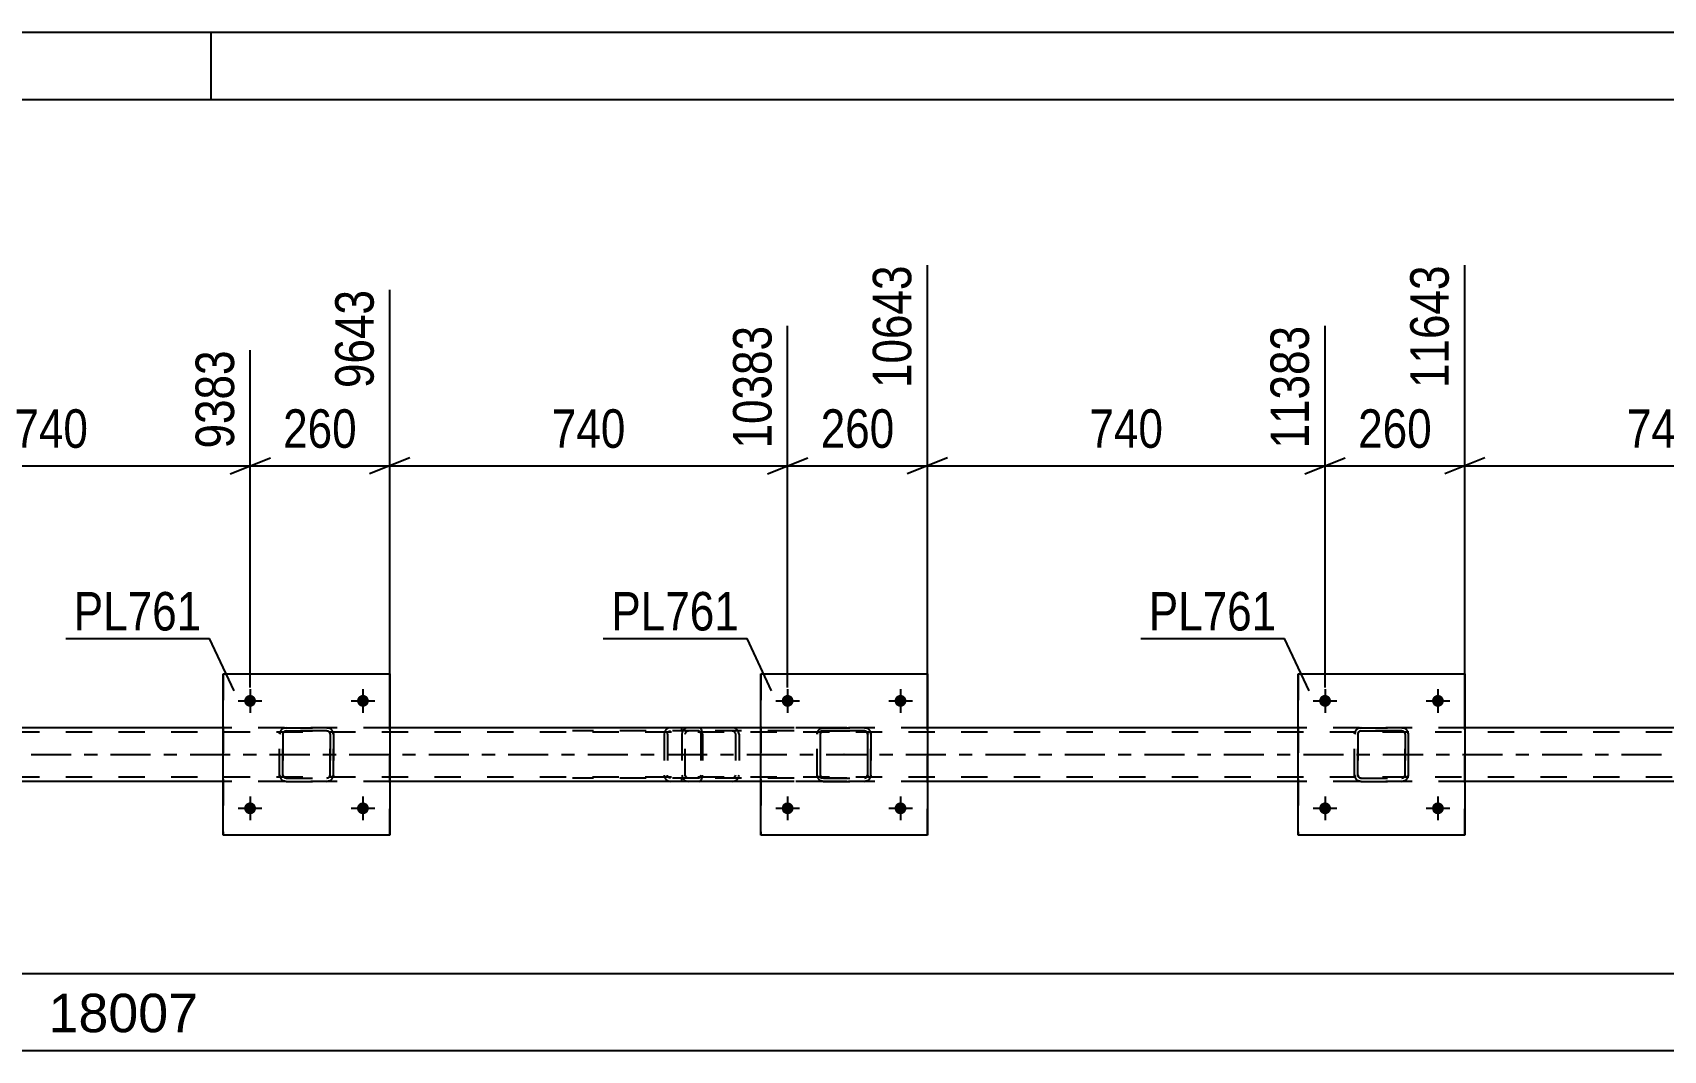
# Model space of a CAD drawing. Header units: millimetres. Extents: x 0 to 841, y 0 to 594.
# Drawn here: x 407.7 to 529.1, y 518.2 to 594 of the extents above; entities that cross this region are included whole.
import ezdxf

# ---------------------------------------------------------------- set-up
doc = ezdxf.new("R2010")
doc.units = ezdxf.units.MM
doc.linetypes.add('DXK_LINE_DOT2', pattern=[3.9198, 1.9599, -1.9599])
doc.linetypes.add('DXK_LINE_DOT3', pattern=[5.9187, 2.979, -0.9799, 0.9799, -0.9799])
doc.styles.add('Arial', font='ARIAL.TTF', dxfattribs={"height": 0.2})
doc.styles.add('Arial Narrow', font='ARIALN.TTF', dxfattribs={"height": 0.2})

# ---------------------------------------------------------------- blocks, each defined once
blk = doc.blocks.new('Unknown-318892622-1113')
at = {"color": 5, "linetype": 'Continuous'}
for p, q in [((841, 594), (0, 594)), ((421, 589), (421, 594)), ((836, 589), (5, 589))]:
    blk.add_line(p, q, dxfattribs=at)
blk = doc.blocks.new('Part-318892622-6574 - 6435')
at = {"color": 7, "linetype": 'DXK_LINE_DOT2'}
for p, q in [((457.31, 542.25), (447.9, 542.25)), ((457.31, 542.01), (447.9, 542.01)), ((454.74, 541.91), (454.71, 541.77)), ((454.71, 541.77), (454.71, 538.73)), ((454.75, 541.95), (454.74, 541.91)), ((454.96, 541.77), (454.98, 541.86)), ((454.96, 541.77), (454.96, 538.73)), ((454.98, 541.86), (455.04, 541.94)), ((455.22, 542.25), (455.02, 542.21)), ((455.04, 541.94), (455.12, 541.99)), ((455.12, 541.99), (455.22, 542.01)), ((456.03, 542.01), (456.03, 542.25)), ((457.41, 542.21), (457.31, 542.25)), ((457.31, 542.01), (457.36, 541.99)), ((457.36, 541.99), (457.4, 541.94)), ((457.4, 541.94), (457.43, 541.86)), ((457.5, 542.11), (457.41, 542.21)), ((457.43, 541.86), (457.44, 541.77)), ((457.44, 541.77), (457.44, 538.73)), ((457.56, 541.95), (457.5, 542.11)), ((457.58, 541.77), (457.56, 541.95)), ((457.58, 541.77), (457.58, 538.73)), ((457.31, 538.49), (447.9, 538.49)), ((457.31, 538.25), (447.9, 538.25)), ((454.71, 538.73), (454.73, 538.64)), ((454.73, 538.64), (454.75, 538.55)), ((454.98, 538.64), (454.96, 538.73)), ((455.04, 538.56), (454.98, 538.64)), ((455.02, 538.29), (455.22, 538.25)), ((455.12, 538.51), (455.04, 538.56)), ((455.22, 538.49), (455.12, 538.51)), ((456.03, 538.25), (456.03, 538.49)), ((457.36, 538.51), (457.31, 538.49)), ((457.31, 538.25), (457.41, 538.29)), ((457.4, 538.56), (457.36, 538.51)), ((457.43, 538.64), (457.4, 538.56)), ((457.41, 538.29), (457.5, 538.39)), ((457.44, 538.73), (457.43, 538.64)), ((457.5, 538.39), (457.56, 538.55)), ((457.56, 538.55), (457.58, 538.73))]:
    blk.add_line(p, q, dxfattribs=at)
for centre, start, end in [((455.2, 541.75), 111.1941, 156.1506), ((455.2, 538.75), 203.8494, 248.8059)]:
    blk.add_arc(centre, 0.492, start, end, dxfattribs=at)
blk = doc.blocks.new('Bolt-318892622-6579 - 6435')
at = {"linetype": 'Continuous'}
for points in [[(503.47, 544.25), (503.48, 544.34), (503.51, 544.43), (503.55, 544.51), (503.61, 544.58), (503.69, 544.63), (503.77, 544.67), (503.86, 544.69), (503.95, 544.69), (504.04, 544.67), (504.13, 544.63), (504.2, 544.58), (504.26, 544.51), (504.31, 544.43), (504.34, 544.34), (504.35, 544.25), (504.34, 544.16), (504.31, 544.07), (504.26, 543.99), (504.2, 543.92), (504.13, 543.87), (504.04, 543.83), (503.95, 543.81), (503.86, 543.81), (503.77, 543.83), (503.69, 543.87), (503.61, 543.92), (503.55, 543.99), (503.51, 544.07), (503.48, 544.16)], [(511.87, 544.25), (511.88, 544.34), (511.91, 544.43), (511.95, 544.51), (512.01, 544.58), (512.09, 544.63), (512.17, 544.67), (512.26, 544.69), (512.35, 544.69), (512.44, 544.67), (512.53, 544.63), (512.6, 544.58), (512.66, 544.51), (512.71, 544.43), (512.74, 544.34), (512.75, 544.25), (512.74, 544.16), (512.71, 544.07), (512.66, 543.99), (512.6, 543.92), (512.53, 543.87), (512.44, 543.83), (512.35, 543.81), (512.26, 543.81), (512.17, 543.83), (512.09, 543.87), (512.01, 543.92), (511.95, 543.99), (511.91, 544.07), (511.88, 544.16)]]:
    blk.add_hatch(color=1, dxfattribs=at).paths.add_polyline_path(points)
at = {"color": 1, "linetype": 'Continuous'}
for p, q in [((503.91, 545.13), (503.91, 543.37)), ((512.31, 545.13), (512.31, 543.37)), ((503.03, 544.25), (504.79, 544.25)), ((511.43, 544.25), (513.19, 544.25))]:
    blk.add_line(p, q, dxfattribs=at)
blk = doc.blocks.new('Bolt-318892622-6580 - 6435')
at = {"linetype": 'Continuous'}
for points in [[(503.47, 536.25), (503.48, 536.34), (503.51, 536.43), (503.55, 536.51), (503.61, 536.58), (503.69, 536.63), (503.77, 536.67), (503.86, 536.69), (503.95, 536.69), (504.04, 536.67), (504.13, 536.63), (504.2, 536.58), (504.26, 536.51), (504.31, 536.43), (504.34, 536.34), (504.35, 536.25), (504.34, 536.16), (504.31, 536.07), (504.26, 535.99), (504.2, 535.92), (504.13, 535.87), (504.04, 535.83), (503.95, 535.81), (503.86, 535.81), (503.77, 535.83), (503.69, 535.87), (503.61, 535.92), (503.55, 535.99), (503.51, 536.07), (503.48, 536.16)], [(511.87, 536.25), (511.88, 536.34), (511.91, 536.43), (511.95, 536.51), (512.01, 536.58), (512.09, 536.63), (512.17, 536.67), (512.26, 536.69), (512.35, 536.69), (512.44, 536.67), (512.53, 536.63), (512.6, 536.58), (512.66, 536.51), (512.71, 536.43), (512.74, 536.34), (512.75, 536.25), (512.74, 536.16), (512.71, 536.07), (512.66, 535.99), (512.6, 535.92), (512.53, 535.87), (512.44, 535.83), (512.35, 535.81), (512.26, 535.81), (512.17, 535.83), (512.09, 535.87), (512.01, 535.92), (511.95, 535.99), (511.91, 536.07), (511.88, 536.16)]]:
    blk.add_hatch(color=1, dxfattribs=at).paths.add_polyline_path(points)
at = {"color": 1, "linetype": 'Continuous'}
for p, q in [((503.91, 537.13), (503.91, 535.37)), ((512.31, 537.13), (512.31, 535.37)), ((503.03, 536.25), (504.79, 536.25)), ((511.43, 536.25), (513.19, 536.25))]:
    blk.add_line(p, q, dxfattribs=at)
blk = doc.blocks.new('Bolt-318892622-6581 - 6435')
at = {"linetype": 'Continuous'}
for points in [[(463.47, 544.25), (463.48, 544.34), (463.51, 544.43), (463.55, 544.51), (463.61, 544.58), (463.69, 544.63), (463.77, 544.67), (463.86, 544.69), (463.95, 544.69), (464.04, 544.67), (464.13, 544.63), (464.2, 544.58), (464.26, 544.51), (464.31, 544.43), (464.34, 544.34), (464.35, 544.25), (464.34, 544.16), (464.31, 544.07), (464.26, 543.99), (464.2, 543.92), (464.13, 543.87), (464.04, 543.83), (463.95, 543.81), (463.86, 543.81), (463.77, 543.83), (463.69, 543.87), (463.61, 543.92), (463.55, 543.99), (463.51, 544.07), (463.48, 544.16)], [(471.87, 544.25), (471.88, 544.34), (471.91, 544.43), (471.95, 544.51), (472.01, 544.58), (472.09, 544.63), (472.17, 544.67), (472.26, 544.69), (472.35, 544.69), (472.44, 544.67), (472.53, 544.63), (472.6, 544.58), (472.66, 544.51), (472.71, 544.43), (472.74, 544.34), (472.75, 544.25), (472.74, 544.16), (472.71, 544.07), (472.66, 543.99), (472.6, 543.92), (472.53, 543.87), (472.44, 543.83), (472.35, 543.81), (472.26, 543.81), (472.17, 543.83), (472.09, 543.87), (472.01, 543.92), (471.95, 543.99), (471.91, 544.07), (471.88, 544.16)]]:
    blk.add_hatch(color=1, dxfattribs=at).paths.add_polyline_path(points)
at = {"color": 1, "linetype": 'Continuous'}
for p, q in [((463.91, 545.13), (463.91, 543.37)), ((472.31, 545.13), (472.31, 543.37)), ((463.03, 544.25), (464.79, 544.25)), ((471.43, 544.25), (473.19, 544.25))]:
    blk.add_line(p, q, dxfattribs=at)
blk = doc.blocks.new('Bolt-318892622-6582 - 6435')
at = {"linetype": 'Continuous'}
for points in [[(463.47, 536.25), (463.48, 536.34), (463.51, 536.43), (463.55, 536.51), (463.61, 536.58), (463.69, 536.63), (463.77, 536.67), (463.86, 536.69), (463.95, 536.69), (464.04, 536.67), (464.13, 536.63), (464.2, 536.58), (464.26, 536.51), (464.31, 536.43), (464.34, 536.34), (464.35, 536.25), (464.34, 536.16), (464.31, 536.07), (464.26, 535.99), (464.2, 535.92), (464.13, 535.87), (464.04, 535.83), (463.95, 535.81), (463.86, 535.81), (463.77, 535.83), (463.69, 535.87), (463.61, 535.92), (463.55, 535.99), (463.51, 536.07), (463.48, 536.16)], [(471.87, 536.25), (471.88, 536.34), (471.91, 536.43), (471.95, 536.51), (472.01, 536.58), (472.09, 536.63), (472.17, 536.67), (472.26, 536.69), (472.35, 536.69), (472.44, 536.67), (472.53, 536.63), (472.6, 536.58), (472.66, 536.51), (472.71, 536.43), (472.74, 536.34), (472.75, 536.25), (472.74, 536.16), (472.71, 536.07), (472.66, 535.99), (472.6, 535.92), (472.53, 535.87), (472.44, 535.83), (472.35, 535.81), (472.26, 535.81), (472.17, 535.83), (472.09, 535.87), (472.01, 535.92), (471.95, 535.99), (471.91, 536.07), (471.88, 536.16)]]:
    blk.add_hatch(color=1, dxfattribs=at).paths.add_polyline_path(points)
at = {"color": 1, "linetype": 'Continuous'}
for p, q in [((463.91, 537.13), (463.91, 535.37)), ((472.31, 537.13), (472.31, 535.37)), ((463.03, 536.25), (464.79, 536.25)), ((471.43, 536.25), (473.19, 536.25))]:
    blk.add_line(p, q, dxfattribs=at)
blk = doc.blocks.new('Bolt-318892622-6583 - 6435')
at = {"linetype": 'Continuous'}
for points in [[(423.46, 544.25), (423.47, 544.34), (423.5, 544.43), (423.55, 544.51), (423.61, 544.58), (423.68, 544.63), (423.77, 544.67), (423.86, 544.69), (423.95, 544.69), (424.04, 544.67), (424.12, 544.63), (424.2, 544.58), (424.26, 544.51), (424.3, 544.43), (424.33, 544.34), (424.34, 544.25), (424.33, 544.16), (424.3, 544.07), (424.26, 543.99), (424.2, 543.92), (424.12, 543.87), (424.04, 543.83), (423.95, 543.81), (423.86, 543.81), (423.77, 543.83), (423.68, 543.87), (423.61, 543.92), (423.55, 543.99), (423.5, 544.07), (423.47, 544.16)], [(431.86, 544.25), (431.87, 544.34), (431.9, 544.43), (431.95, 544.51), (432.01, 544.58), (432.08, 544.63), (432.17, 544.67), (432.26, 544.69), (432.35, 544.69), (432.44, 544.67), (432.52, 544.63), (432.6, 544.58), (432.66, 544.51), (432.7, 544.43), (432.73, 544.34), (432.74, 544.25), (432.73, 544.16), (432.7, 544.07), (432.66, 543.99), (432.6, 543.92), (432.52, 543.87), (432.44, 543.83), (432.35, 543.81), (432.26, 543.81), (432.17, 543.83), (432.08, 543.87), (432.01, 543.92), (431.95, 543.99), (431.9, 544.07), (431.87, 544.16)]]:
    blk.add_hatch(color=1, dxfattribs=at).paths.add_polyline_path(points)
at = {"color": 1, "linetype": 'Continuous'}
for p, q in [((423.9, 545.13), (423.9, 543.37)), ((432.3, 545.13), (432.3, 543.37)), ((423.02, 544.25), (424.78, 544.25)), ((431.42, 544.25), (433.18, 544.25))]:
    blk.add_line(p, q, dxfattribs=at)
blk = doc.blocks.new('Part-318892622-6492 - 6435')
at = {"color": 7, "linetype": 'DXK_LINE_DOT2'}
for p, q in [((768.84, 541.93), (93.91, 541.93)), ((434.3, 542.25), (421.9, 542.25)), ((474.31, 542.25), (461.91, 542.25)), ((514.31, 542.25), (501.91, 542.25)), ((768.84, 538.57), (93.91, 538.57)), ((434.3, 538.25), (421.9, 538.25)), ((474.31, 538.25), (461.91, 538.25)), ((514.31, 538.25), (501.91, 538.25))]:
    blk.add_line(p, q, dxfattribs=at)
at = {"color": 2, "linetype": 'Continuous'}
for p, q in [((421.9, 542.25), (394.31, 542.25)), ((461.91, 542.25), (434.3, 542.25)), ((501.91, 542.25), (474.31, 542.25)), ((541.9, 542.25), (514.31, 542.25)), ((421.9, 538.25), (394.31, 538.25)), ((461.91, 538.25), (434.3, 538.25)), ((501.91, 538.25), (474.31, 538.25)), ((541.9, 538.25), (514.31, 538.25))]:
    blk.add_line(p, q, dxfattribs=at)
at = {"color": 7, "linetype": 'DXK_LINE_DOT3'}
blk.add_line((93.91, 540.25), (768.84, 540.25), dxfattribs=at)
blk = doc.blocks.new('Bolt-318892622-6558 - 6435')
at = {"linetype": 'Continuous'}
for points in [[(423.46, 536.25), (423.47, 536.34), (423.5, 536.43), (423.55, 536.51), (423.61, 536.58), (423.68, 536.63), (423.77, 536.67), (423.86, 536.69), (423.95, 536.69), (424.04, 536.67), (424.12, 536.63), (424.2, 536.58), (424.26, 536.51), (424.3, 536.43), (424.33, 536.34), (424.34, 536.25), (424.33, 536.16), (424.3, 536.07), (424.26, 535.99), (424.2, 535.92), (424.12, 535.87), (424.04, 535.83), (423.95, 535.81), (423.86, 535.81), (423.77, 535.83), (423.68, 535.87), (423.61, 535.92), (423.55, 535.99), (423.5, 536.07), (423.47, 536.16)], [(431.86, 536.25), (431.87, 536.34), (431.9, 536.43), (431.95, 536.51), (432.01, 536.58), (432.08, 536.63), (432.17, 536.67), (432.26, 536.69), (432.35, 536.69), (432.44, 536.67), (432.52, 536.63), (432.6, 536.58), (432.66, 536.51), (432.7, 536.43), (432.73, 536.34), (432.74, 536.25), (432.73, 536.16), (432.7, 536.07), (432.66, 535.99), (432.6, 535.92), (432.52, 535.87), (432.44, 535.83), (432.35, 535.81), (432.26, 535.81), (432.17, 535.83), (432.08, 535.87), (432.01, 535.92), (431.95, 535.99), (431.9, 536.07), (431.87, 536.16)]]:
    blk.add_hatch(color=1, dxfattribs=at).paths.add_polyline_path(points)
at = {"color": 1, "linetype": 'Continuous'}
for p, q in [((423.9, 537.13), (423.9, 535.37)), ((432.3, 537.13), (432.3, 535.37)), ((423.02, 536.25), (424.78, 536.25)), ((431.42, 536.25), (433.18, 536.25))]:
    blk.add_line(p, q, dxfattribs=at)
blk = doc.blocks.new('Part-318892622-6669 - 6435')
at = {"color": 7, "linetype": 'DXK_LINE_DOT2'}
for p, q in [((456.06, 541.91), (456.03, 541.77)), ((456.03, 541.77), (456.03, 538.73)), ((456.07, 541.95), (456.06, 541.91)), ((456.29, 541.77), (456.31, 541.86)), ((456.29, 538.73), (456.29, 541.77)), ((456.31, 541.86), (456.36, 541.94)), ((456.54, 542.25), (456.35, 542.21)), ((456.36, 541.94), (456.44, 541.99)), ((456.44, 541.99), (456.54, 542.01)), ((468.32, 542.25), (456.54, 542.25)), ((468.32, 542.01), (456.54, 542.01)), ((459.97, 542.21), (459.78, 542.25)), ((459.78, 542.01), (459.87, 541.99)), ((459.87, 541.99), (459.96, 541.94)), ((459.96, 541.94), (460.01, 541.86)), ((460.01, 541.86), (460.03, 541.77)), ((460.03, 541.77), (460.03, 538.73)), ((460.26, 541.91), (460.25, 541.95)), ((460.29, 541.77), (460.26, 541.91)), ((460.29, 541.77), (460.29, 538.73)), ((456.03, 538.73), (456.05, 538.64)), ((456.05, 538.64), (456.07, 538.55)), ((456.31, 538.64), (456.29, 538.73)), ((456.36, 538.56), (456.31, 538.64)), ((456.35, 538.29), (456.54, 538.25)), ((456.44, 538.51), (456.36, 538.56)), ((456.54, 538.49), (456.44, 538.51)), ((468.32, 538.49), (456.54, 538.49)), ((468.32, 538.25), (456.54, 538.25)), ((459.87, 538.51), (459.78, 538.49)), ((459.78, 538.25), (459.97, 538.29)), ((459.96, 538.56), (459.87, 538.51)), ((460.01, 538.64), (459.96, 538.56)), ((460.03, 538.73), (460.01, 538.64)), ((460.25, 538.55), (460.27, 538.64)), ((460.27, 538.64), (460.29, 538.73))]:
    blk.add_line(p, q, dxfattribs=at)
for centre, start, end in [((456.52, 541.75), 110.7583, 155.68), ((459.8, 541.75), 24.32, 69.2417), ((456.52, 538.75), 204.32, 249.2417), ((459.8, 538.75), 290.7583, 335.68)]:
    blk.add_arc(centre, 0.496, start, end, dxfattribs=at)
blk = doc.blocks.new('Part-318892622-6610 - 6435')
at = {"color": 2, "linetype": 'Continuous'}
for p, q in [((501.91, 534.25), (501.91, 546.25)), ((501.91, 546.25), (501.91, 546.25)), ((501.91, 546.25), (514.31, 546.25)), ((514.31, 546.25), (514.31, 534.25)), ((501.91, 534.25), (501.91, 534.25)), ((514.31, 534.25), (501.91, 534.25))]:
    blk.add_line(p, q, dxfattribs=at)
at = {"color": 7, "linetype": 'DXK_LINE_DOT2'}
for p, q in [((501.91, 546.25), (501.91, 534.25)), ((501.91, 546.25), (501.91, 546.25)), ((514.31, 534.25), (514.31, 546.25)), ((501.91, 534.25), (501.91, 534.25))]:
    blk.add_line(p, q, dxfattribs=at)
blk = doc.blocks.new('Part-318892622-6633 - 6435')
at = {"color": 7, "linetype": 'DXK_LINE_DOT2'}
for p, q in [((506.1, 541.77), (506.14, 541.95)), ((506.1, 541.77), (506.11, 541.77)), ((506.1, 538.73), (506.1, 541.77)), ((506.14, 541.95), (506.11, 541.77)), ((506.11, 538.73), (506.11, 541.77)), ((506.36, 541.86), (506.34, 541.77)), ((506.35, 541.77), (506.34, 541.77)), ((506.34, 541.77), (506.34, 538.73)), ((506.35, 541.77), (506.37, 541.86)), ((506.35, 538.73), (506.35, 541.77)), ((506.41, 541.94), (506.36, 541.86)), ((506.37, 541.86), (506.42, 541.94)), ((506.4, 542.21), (506.58, 542.25)), ((506.59, 542.25), (506.4, 542.21)), ((506.49, 541.99), (506.41, 541.94)), ((506.42, 541.94), (506.5, 541.99)), ((506.58, 542.01), (506.49, 541.99)), ((506.5, 541.99), (506.59, 542.01)), ((506.59, 542.25), (506.58, 542.25)), ((506.58, 542.25), (509.62, 542.25)), ((506.58, 542.01), (506.59, 542.01)), ((509.62, 542.01), (506.58, 542.01)), ((506.59, 542.25), (509.63, 542.25)), ((506.59, 542.01), (509.63, 542.01)), ((509.62, 542.25), (509.63, 542.25)), ((509.62, 542.25), (509.81, 542.21)), ((509.63, 542.01), (509.62, 542.01)), ((509.71, 541.99), (509.62, 542.01)), ((509.81, 542.21), (509.63, 542.25)), ((509.63, 542.01), (509.72, 541.99)), ((509.71, 541.99), (509.72, 541.99)), ((509.79, 541.94), (509.71, 541.99)), ((509.72, 541.99), (509.8, 541.94)), ((509.84, 541.86), (509.79, 541.94)), ((509.8, 541.94), (509.85, 541.86)), ((509.86, 541.77), (509.84, 541.86)), ((509.85, 541.86), (509.87, 541.77)), ((509.87, 541.77), (509.86, 541.77)), ((509.86, 541.77), (509.86, 538.73)), ((509.87, 538.73), (509.87, 541.77)), ((510.07, 541.95), (510.1, 541.77)), ((510.11, 541.77), (510.07, 541.95)), ((510.11, 541.77), (510.1, 541.77)), ((510.1, 541.77), (510.1, 538.73)), ((510.11, 538.73), (510.11, 541.77)), ((506.11, 538.73), (506.1, 538.73)), ((506.14, 538.55), (506.1, 538.73)), ((506.11, 538.73), (506.14, 538.55)), ((506.34, 538.73), (506.35, 538.73)), ((506.34, 538.73), (506.36, 538.64)), ((506.37, 538.64), (506.35, 538.73)), ((506.36, 538.64), (506.41, 538.56)), ((506.42, 538.56), (506.37, 538.64)), ((506.4, 538.29), (506.4, 538.29)), ((506.58, 538.25), (506.4, 538.29)), ((506.4, 538.29), (506.59, 538.25)), ((506.41, 538.56), (506.49, 538.51)), ((506.5, 538.51), (506.42, 538.56)), ((506.49, 538.51), (506.58, 538.49)), ((506.59, 538.49), (506.5, 538.51)), ((506.59, 538.49), (506.58, 538.49)), ((506.58, 538.49), (509.62, 538.49)), ((506.59, 538.25), (506.58, 538.25)), ((506.58, 538.25), (509.62, 538.25)), ((506.59, 538.49), (509.63, 538.49)), ((506.59, 538.25), (509.63, 538.25)), ((509.62, 538.49), (509.71, 538.51)), ((509.62, 538.49), (509.63, 538.49)), ((509.81, 538.29), (509.62, 538.25)), ((509.62, 538.25), (509.63, 538.25)), ((509.72, 538.51), (509.63, 538.49)), ((509.63, 538.25), (509.81, 538.29)), ((509.71, 538.51), (509.79, 538.56)), ((509.8, 538.56), (509.72, 538.51)), ((509.79, 538.56), (509.84, 538.64)), ((509.85, 538.64), (509.8, 538.56)), ((509.84, 538.64), (509.86, 538.73)), ((509.87, 538.73), (509.85, 538.64)), ((509.86, 538.73), (509.87, 538.73)), ((510.1, 538.73), (510.07, 538.55)), ((510.07, 538.55), (510.11, 538.73)), ((510.1, 538.73), (510.11, 538.73))]:
    blk.add_line(p, q, dxfattribs=at)
at = {"color": 7, "linetype": 'DXK_LINE_DOT3'}
blk.add_line((508.11, 540.25), (508.1, 540.25), dxfattribs=at)
at = {"color": 7, "linetype": 'DXK_LINE_DOT2'}
for centre, start, end in [((506.58, 541.77), 112.5, 157.5), ((506.59, 541.77), 112.5, 157.5), ((509.62, 541.77), 22.5, 67.5), ((509.63, 541.77), 22.5, 67.5), ((506.58, 538.73), 202.5, 247.5), ((506.59, 538.73), 202.5, 247.5), ((509.62, 538.73), 292.5, 337.5), ((509.63, 538.73), 292.5, 337.5)]:
    blk.add_arc(centre, 0.48, start, end, dxfattribs=at)
blk = doc.blocks.new('Part-318892622-6638 - 6435')
at = {"color": 2, "linetype": 'Continuous'}
for p, q in [((461.91, 534.25), (461.91, 546.25)), ((461.91, 546.25), (461.91, 546.25)), ((461.91, 546.25), (474.31, 546.25)), ((474.31, 546.25), (474.31, 534.25)), ((461.91, 534.25), (461.91, 534.25)), ((474.31, 534.25), (461.91, 534.25))]:
    blk.add_line(p, q, dxfattribs=at)
at = {"color": 7, "linetype": 'DXK_LINE_DOT2'}
for p, q in [((461.91, 546.25), (461.91, 534.25)), ((461.91, 546.25), (461.91, 546.25)), ((474.31, 534.25), (474.31, 546.25)), ((461.91, 534.25), (461.91, 534.25))]:
    blk.add_line(p, q, dxfattribs=at)
blk = doc.blocks.new('Part-318892622-6639 - 6435')
at = {"color": 7, "linetype": 'DXK_LINE_DOT2'}
for p, q in [((466.1, 541.77), (466.14, 541.95)), ((466.1, 541.77), (466.11, 541.77)), ((466.1, 538.73), (466.1, 541.77)), ((466.14, 541.95), (466.11, 541.77)), ((466.11, 538.73), (466.11, 541.77)), ((466.36, 541.86), (466.34, 541.77)), ((466.35, 541.77), (466.34, 541.77)), ((466.34, 541.77), (466.34, 538.73)), ((466.35, 541.77), (466.37, 541.86)), ((466.35, 538.73), (466.35, 541.77)), ((466.41, 541.94), (466.36, 541.86)), ((466.37, 541.86), (466.42, 541.94)), ((466.4, 542.21), (466.58, 542.25)), ((466.59, 542.25), (466.4, 542.21)), ((466.49, 541.99), (466.41, 541.94)), ((466.42, 541.94), (466.5, 541.99)), ((466.58, 542.01), (466.49, 541.99)), ((466.5, 541.99), (466.59, 542.01)), ((466.59, 542.25), (466.58, 542.25)), ((466.58, 542.25), (469.62, 542.25)), ((466.58, 542.01), (466.59, 542.01)), ((469.62, 542.01), (466.58, 542.01)), ((466.59, 542.25), (469.63, 542.25)), ((466.59, 542.01), (469.63, 542.01)), ((469.62, 542.25), (469.63, 542.25)), ((469.62, 542.25), (469.81, 542.21)), ((469.63, 542.01), (469.62, 542.01)), ((469.71, 541.99), (469.62, 542.01)), ((469.81, 542.21), (469.63, 542.25)), ((469.63, 542.01), (469.72, 541.99)), ((469.71, 541.99), (469.72, 541.99)), ((469.79, 541.94), (469.71, 541.99)), ((469.72, 541.99), (469.8, 541.94)), ((469.84, 541.86), (469.79, 541.94)), ((469.8, 541.94), (469.85, 541.86)), ((469.86, 541.77), (469.84, 541.86)), ((469.85, 541.86), (469.87, 541.77)), ((469.87, 541.77), (469.86, 541.77)), ((469.86, 541.77), (469.86, 538.73)), ((469.87, 538.73), (469.87, 541.77)), ((470.07, 541.95), (470.1, 541.77)), ((470.11, 541.77), (470.07, 541.95)), ((470.11, 541.77), (470.1, 541.77)), ((470.1, 541.77), (470.1, 538.73)), ((470.11, 538.73), (470.11, 541.77)), ((466.11, 538.73), (466.1, 538.73)), ((466.14, 538.55), (466.1, 538.73)), ((466.11, 538.73), (466.14, 538.55)), ((466.34, 538.73), (466.35, 538.73)), ((466.34, 538.73), (466.36, 538.64)), ((466.37, 538.64), (466.35, 538.73)), ((466.36, 538.64), (466.41, 538.56)), ((466.42, 538.56), (466.37, 538.64)), ((466.4, 538.29), (466.4, 538.29)), ((466.58, 538.25), (466.4, 538.29)), ((466.4, 538.29), (466.59, 538.25)), ((466.41, 538.56), (466.49, 538.51)), ((466.5, 538.51), (466.42, 538.56)), ((466.49, 538.51), (466.58, 538.49)), ((466.59, 538.49), (466.5, 538.51)), ((466.59, 538.49), (466.58, 538.49)), ((466.58, 538.49), (469.62, 538.49)), ((466.59, 538.25), (466.58, 538.25)), ((466.58, 538.25), (469.62, 538.25)), ((466.59, 538.49), (469.63, 538.49)), ((466.59, 538.25), (469.63, 538.25)), ((469.62, 538.49), (469.71, 538.51)), ((469.62, 538.49), (469.63, 538.49)), ((469.81, 538.29), (469.62, 538.25)), ((469.62, 538.25), (469.63, 538.25)), ((469.72, 538.51), (469.63, 538.49)), ((469.63, 538.25), (469.81, 538.29)), ((469.71, 538.51), (469.79, 538.56)), ((469.8, 538.56), (469.72, 538.51)), ((469.79, 538.56), (469.84, 538.64)), ((469.85, 538.64), (469.8, 538.56)), ((469.84, 538.64), (469.86, 538.73)), ((469.87, 538.73), (469.85, 538.64)), ((469.86, 538.73), (469.87, 538.73)), ((470.1, 538.73), (470.07, 538.55)), ((470.07, 538.55), (470.11, 538.73)), ((470.1, 538.73), (470.11, 538.73))]:
    blk.add_line(p, q, dxfattribs=at)
at = {"color": 7, "linetype": 'DXK_LINE_DOT3'}
blk.add_line((468.11, 540.25), (468.1, 540.25), dxfattribs=at)
at = {"color": 7, "linetype": 'DXK_LINE_DOT2'}
for centre, start, end in [((466.58, 541.77), 112.5, 157.5), ((466.59, 541.77), 112.5, 157.5), ((469.62, 541.77), 22.5, 67.5), ((469.63, 541.77), 22.5, 67.5), ((466.58, 538.73), 202.5, 247.5), ((466.59, 538.73), 202.5, 247.5), ((469.62, 538.73), 292.5, 337.5), ((469.63, 538.73), 292.5, 337.5)]:
    blk.add_arc(centre, 0.48, start, end, dxfattribs=at)
blk = doc.blocks.new('Part-318892622-6644 - 6435')
at = {"color": 2, "linetype": 'Continuous'}
for p, q in [((421.9, 534.25), (421.9, 546.25)), ((421.9, 546.25), (421.9, 546.25)), ((421.9, 546.25), (434.3, 546.25)), ((434.3, 546.25), (434.3, 534.25)), ((421.9, 534.25), (421.9, 534.25)), ((434.3, 534.25), (421.9, 534.25))]:
    blk.add_line(p, q, dxfattribs=at)
at = {"color": 7, "linetype": 'DXK_LINE_DOT2'}
for p, q in [((421.9, 546.25), (421.9, 534.25)), ((421.9, 546.25), (421.9, 546.25)), ((434.3, 534.25), (434.3, 546.25)), ((421.9, 534.25), (421.9, 534.25))]:
    blk.add_line(p, q, dxfattribs=at)
blk = doc.blocks.new('Part-318892622-6645 - 6435')
at = {"color": 7, "linetype": 'DXK_LINE_DOT2'}
for p, q in [((426.1, 541.77), (426.13, 541.95)), ((426.14, 541.95), (426.1, 541.77)), ((426.1, 538.73), (426.1, 541.77)), ((426.1, 541.77), (426.1, 541.77)), ((426.1, 538.73), (426.1, 541.77)), ((426.34, 541.77), (426.36, 541.86)), ((426.36, 541.86), (426.34, 541.77)), ((426.34, 538.73), (426.34, 541.77)), ((426.34, 541.77), (426.34, 541.77)), ((426.34, 541.77), (426.34, 538.73)), ((426.36, 541.86), (426.41, 541.94)), ((426.41, 541.94), (426.36, 541.86)), ((426.39, 542.21), (426.58, 542.25)), ((426.58, 542.25), (426.4, 542.21)), ((426.41, 541.94), (426.49, 541.99)), ((426.49, 541.99), (426.41, 541.94)), ((426.49, 541.99), (426.58, 542.01)), ((426.58, 542.01), (426.49, 541.99)), ((426.58, 542.25), (429.62, 542.25)), ((426.58, 542.25), (426.58, 542.25)), ((426.58, 542.25), (429.62, 542.25)), ((426.58, 542.01), (429.62, 542.01)), ((426.58, 542.01), (426.58, 542.01)), ((429.62, 542.01), (426.58, 542.01)), ((429.62, 542.25), (429.62, 542.25)), ((429.62, 542.25), (429.8, 542.21)), ((429.81, 542.21), (429.62, 542.25)), ((429.62, 542.01), (429.62, 542.01)), ((429.62, 542.01), (429.71, 541.99)), ((429.71, 541.99), (429.62, 542.01)), ((429.71, 541.99), (429.71, 541.99)), ((429.71, 541.99), (429.79, 541.94)), ((429.79, 541.94), (429.71, 541.99)), ((429.79, 541.94), (429.84, 541.86)), ((429.84, 541.86), (429.79, 541.94)), ((429.84, 541.86), (429.86, 541.77)), ((429.86, 541.77), (429.84, 541.86)), ((429.86, 538.73), (429.86, 541.77)), ((429.86, 541.77), (429.86, 541.77)), ((429.86, 541.77), (429.86, 538.73)), ((430.06, 541.95), (430.1, 541.77)), ((430.1, 541.77), (430.07, 541.95)), ((430.1, 538.73), (430.1, 541.77)), ((430.1, 541.77), (430.1, 541.77)), ((430.1, 541.77), (430.1, 538.73)), ((426.1, 538.73), (426.1, 538.73)), ((426.13, 538.55), (426.1, 538.73)), ((426.1, 538.73), (426.14, 538.55)), ((426.34, 538.73), (426.34, 538.73)), ((426.36, 538.64), (426.34, 538.73)), ((426.34, 538.73), (426.36, 538.64)), ((426.41, 538.56), (426.36, 538.64)), ((426.36, 538.64), (426.41, 538.56)), ((426.39, 538.29), (426.4, 538.29)), ((426.58, 538.25), (426.39, 538.29)), ((426.4, 538.29), (426.58, 538.25)), ((426.49, 538.51), (426.41, 538.56)), ((426.41, 538.56), (426.49, 538.51)), ((426.58, 538.49), (426.49, 538.51)), ((426.49, 538.51), (426.58, 538.49)), ((426.58, 538.49), (429.62, 538.49)), ((426.58, 538.49), (426.58, 538.49)), ((426.58, 538.49), (429.62, 538.49)), ((426.58, 538.25), (429.62, 538.25)), ((426.58, 538.25), (426.58, 538.25)), ((426.58, 538.25), (429.62, 538.25)), ((429.71, 538.51), (429.62, 538.49)), ((429.62, 538.49), (429.71, 538.51)), ((429.62, 538.49), (429.62, 538.49)), ((429.8, 538.29), (429.62, 538.25)), ((429.62, 538.25), (429.81, 538.29)), ((429.62, 538.25), (429.62, 538.25)), ((429.79, 538.56), (429.71, 538.51)), ((429.71, 538.51), (429.79, 538.56)), ((429.84, 538.64), (429.79, 538.56)), ((429.79, 538.56), (429.84, 538.64)), ((429.86, 538.73), (429.84, 538.64)), ((429.84, 538.64), (429.86, 538.73)), ((429.86, 538.73), (429.86, 538.73)), ((430.1, 538.73), (430.06, 538.55)), ((430.07, 538.55), (430.1, 538.73)), ((430.1, 538.73), (430.1, 538.73))]:
    blk.add_line(p, q, dxfattribs=at)
at = {"color": 7, "linetype": 'DXK_LINE_DOT3'}
blk.add_line((428.11, 540.25), (428.09, 540.25), dxfattribs=at)
at = {"color": 7, "linetype": 'DXK_LINE_DOT2'}
for centre, start, end in [((426.58, 541.77), 112.5, 157.5), ((426.58, 541.77), 112.5, 157.5), ((429.62, 541.77), 22.5, 67.5), ((429.62, 541.77), 22.5, 67.5), ((426.58, 538.73), 202.5, 247.5), ((426.58, 538.73), 202.5, 247.5), ((429.62, 538.73), 292.5, 337.5), ((429.62, 538.73), 292.5, 337.5)]:
    blk.add_arc(centre, 0.48, start, end, dxfattribs=at)
blk = doc.blocks.new('StraightDimension-318892622-12639 - 6435')
at = {"color": 7, "linetype": 'Continuous'}
for p, q in [((474.31, 543.25), (474.31, 576.68)), ((503.91, 545.25), (503.91, 572.18)), ((475.81, 562.34), (472.81, 561.14)), ((502.41, 561.14), (505.41, 562.34)), ((474.31, 561.74), (503.91, 561.74))]:
    blk.add_line(p, q, dxfattribs=at)
at = {"color": 0}
blk.add_wipeout([(492.45, 562.49), (492.45, 566.69), (485.77, 566.69), (485.77, 562.49)], dxfattribs=at)
at = {"color": 3, "style": 'Arial Narrow'}
blk.add_text('740', height=2.863, dxfattribs=at).set_placement((486.37, 563.09))
at = {"color": 0, "linetype": 'Continuous'}
blk.add_wipeout([(503.31, 572.78), (499.11, 572.78), (499.11, 562.44), (503.31, 562.44)], dxfattribs=at)
at = {"color": 3, "linetype": 'Continuous', "style": 'Arial Narrow'}
blk.add_text('11383', height=2.863, rotation=90.0002, dxfattribs=at).set_placement((502.71, 563.04))
blk = doc.blocks.new('StraightDimension-318892622-12642 - 6435')
at = {"color": 7, "linetype": 'Continuous'}
for p, q in [((434.3, 543.25), (434.3, 574.85)), ((423.91, 545.25), (423.91, 570.35)), ((422.41, 561.14), (425.41, 562.34)), ((435.8, 562.34), (432.8, 561.14)), ((423.91, 561.74), (434.3, 561.74))]:
    blk.add_line(p, q, dxfattribs=at)
at = {"color": 0}
blk.add_wipeout([(432.45, 562.49), (432.45, 566.69), (425.76, 566.69), (425.76, 562.49)], dxfattribs=at)
at = {"color": 3, "style": 'Arial Narrow'}
blk.add_text('260', height=2.863, dxfattribs=at).set_placement((426.36, 563.09))
at = {"color": 0, "linetype": 'Continuous'}
blk.add_wipeout([(433.7, 575.45), (429.5, 575.45), (429.5, 566.94), (433.7, 566.94)], dxfattribs=at)
at = {"color": 3, "linetype": 'Continuous', "style": 'Arial Narrow'}
blk.add_text('9643', height=2.863, rotation=90.0002, dxfattribs=at).set_placement((433.1, 567.54))
blk = doc.blocks.new('StraightDimension-318892622-6867 - 6435')
at = {"color": 7, "linetype": 'Continuous'}
blk.add_line((60.08, 518.23), (768.84, 518.23), dxfattribs=at)
at = {"color": 0}
blk.add_wipeout([(420.62, 518.98), (420.62, 523.18), (408.3, 523.18), (408.3, 518.98)], dxfattribs=at)
at = {"color": 3, "style": 'Arial'}
blk.add_text('18007', height=2.865, dxfattribs=at).set_placement((408.9, 519.58))
blk = doc.blocks.new('StraightDimension-318892622-7521 - 6435')
at = {"color": 7, "linetype": 'Continuous'}
blk.add_line((60.08, 523.96), (715.69, 523.96), dxfattribs=at)
blk = doc.blocks.new('StraightDimension-318892622-12637 - 6435')
at = {"color": 7, "linetype": 'Continuous'}
for p, q in [((514.31, 543.25), (514.31, 576.68)), ((543.91, 545.25), (543.91, 572.18)), ((515.81, 562.34), (512.81, 561.14)), ((542.41, 561.14), (545.41, 562.34)), ((514.31, 561.74), (543.91, 561.74))]:
    blk.add_line(p, q, dxfattribs=at)
at = {"color": 0}
blk.add_wipeout([(532.45, 562.49), (532.45, 566.69), (525.77, 566.69), (525.77, 562.49)], dxfattribs=at)
at = {"color": 3, "style": 'Arial Narrow'}
blk.add_text('740', height=2.863, dxfattribs=at).set_placement((526.37, 563.09))
at = {"color": 0, "linetype": 'Continuous'}
blk.add_wipeout([(543.31, 572.78), (539.11, 572.78), (539.11, 562.44), (543.31, 562.44)], dxfattribs=at)
at = {"color": 3, "linetype": 'Continuous', "style": 'Arial Narrow'}
blk.add_text('12383', height=2.863, rotation=90.0002, dxfattribs=at).set_placement((542.71, 563.04))
blk = doc.blocks.new('StraightDimension-318892622-12638 - 6435')
at = {"color": 7, "linetype": 'Continuous'}
for p, q in [((514.31, 543.25), (514.31, 576.68)), ((503.91, 545.25), (503.91, 572.18)), ((502.41, 561.14), (505.41, 562.34)), ((515.81, 562.34), (512.81, 561.14)), ((503.91, 561.74), (514.31, 561.74))]:
    blk.add_line(p, q, dxfattribs=at)
at = {"color": 0}
blk.add_wipeout([(512.45, 562.49), (512.45, 566.69), (505.77, 566.69), (505.77, 562.49)], dxfattribs=at)
at = {"color": 3, "style": 'Arial Narrow'}
blk.add_text('260', height=2.863, dxfattribs=at).set_placement((506.37, 563.09))
at = {"color": 0, "linetype": 'Continuous'}
blk.add_wipeout([(513.71, 577.28), (509.51, 577.28), (509.51, 566.94), (513.71, 566.94)], dxfattribs=at)
at = {"color": 3, "linetype": 'Continuous', "style": 'Arial Narrow'}
blk.add_text('11643', height=2.863, rotation=90.0002, dxfattribs=at).set_placement((513.11, 567.54))
blk = doc.blocks.new('StraightDimension-318892622-12640 - 6435')
at = {"color": 7, "linetype": 'Continuous'}
for p, q in [((474.31, 543.25), (474.31, 576.68)), ((463.91, 545.25), (463.91, 572.18)), ((462.41, 561.14), (465.41, 562.34)), ((475.81, 562.34), (472.81, 561.14)), ((463.91, 561.74), (474.31, 561.74))]:
    blk.add_line(p, q, dxfattribs=at)
at = {"color": 0}
blk.add_wipeout([(472.45, 562.49), (472.45, 566.69), (465.77, 566.69), (465.77, 562.49)], dxfattribs=at)
at = {"color": 3, "style": 'Arial Narrow'}
blk.add_text('260', height=2.863, dxfattribs=at).set_placement((466.37, 563.09))
at = {"color": 0, "linetype": 'Continuous'}
blk.add_wipeout([(473.71, 577.28), (469.51, 577.28), (469.51, 566.94), (473.71, 566.94)], dxfattribs=at)
at = {"color": 3, "linetype": 'Continuous', "style": 'Arial Narrow'}
blk.add_text('10643', height=2.863, rotation=90.0002, dxfattribs=at).set_placement((473.11, 567.54))
blk = doc.blocks.new('StraightDimension-318892622-12641 - 6435')
at = {"color": 7, "linetype": 'Continuous'}
for p, q in [((434.3, 543.25), (434.3, 574.85)), ((463.91, 545.25), (463.91, 572.18)), ((435.8, 562.34), (432.8, 561.14)), ((462.41, 561.14), (465.41, 562.34)), ((434.3, 561.74), (463.91, 561.74))]:
    blk.add_line(p, q, dxfattribs=at)
at = {"color": 0}
blk.add_wipeout([(452.45, 562.49), (452.45, 566.69), (445.76, 566.69), (445.76, 562.49)], dxfattribs=at)
at = {"color": 3, "style": 'Arial Narrow'}
blk.add_text('740', height=2.863, dxfattribs=at).set_placement((446.36, 563.09))
at = {"color": 0, "linetype": 'Continuous'}
blk.add_wipeout([(463.31, 572.78), (459.11, 572.78), (459.11, 562.44), (463.31, 562.44)], dxfattribs=at)
at = {"color": 3, "linetype": 'Continuous', "style": 'Arial Narrow'}
blk.add_text('10383', height=2.863, rotation=90.0002, dxfattribs=at).set_placement((462.71, 563.04))
blk = doc.blocks.new('StraightDimension-318892622-12643 - 6435')
at = {"color": 7, "linetype": 'Continuous'}
for p, q in [((394.31, 543.25), (394.31, 574.85)), ((423.91, 545.25), (423.91, 570.35)), ((395.81, 562.34), (392.81, 561.14)), ((422.41, 561.14), (425.41, 562.34)), ((394.31, 561.74), (423.91, 561.74))]:
    blk.add_line(p, q, dxfattribs=at)
at = {"color": 0}
blk.add_wipeout([(412.45, 562.49), (412.45, 566.69), (405.76, 566.69), (405.76, 562.49)], dxfattribs=at)
at = {"color": 3, "style": 'Arial Narrow'}
blk.add_text('740', height=2.863, dxfattribs=at).set_placement((406.36, 563.09))
at = {"color": 0, "linetype": 'Continuous'}
blk.add_wipeout([(423.31, 570.95), (419.11, 570.95), (419.11, 562.44), (423.31, 562.44)], dxfattribs=at)
at = {"color": 3, "linetype": 'Continuous', "style": 'Arial Narrow'}
blk.add_text('9383', height=2.863, rotation=90.0002, dxfattribs=at).set_placement((422.71, 563.04))
blk = doc.blocks.new('Mark-318892622-6606 - 6435')
at = {"color": 0}
blk.add_wipeout([(500.29, 549.49), (500.29, 552.49), (490.79, 552.49), (490.79, 549.49)], dxfattribs=at)
blk.add_wipeout([(500.29, 549.49), (500.29, 552.49), (490.79, 552.49), (490.79, 549.49)], dxfattribs=at)
at = {"color": 30, "linetype": 'Continuous'}
for p in [(490.19, 548.89), (502.72, 544.99)]:
    blk.add_line(p, (500.89, 548.89), dxfattribs=at)
at = {"color": 3, "style": 'Arial Narrow'}
blk.add_text('PL761', height=2.863, dxfattribs=at).set_placement((490.79, 549.49))
blk = doc.blocks.new('Mark-318892622-6634 - 6435')
at = {"color": 0}
blk.add_wipeout([(460.29, 549.49), (460.29, 552.49), (450.79, 552.49), (450.79, 549.49)], dxfattribs=at)
blk.add_wipeout([(460.29, 549.49), (460.29, 552.49), (450.79, 552.49), (450.79, 549.49)], dxfattribs=at)
at = {"color": 30, "linetype": 'Continuous'}
for p in [(450.19, 548.89), (462.72, 544.99)]:
    blk.add_line(p, (460.89, 548.89), dxfattribs=at)
at = {"color": 3, "style": 'Arial Narrow'}
blk.add_text('PL761', height=2.863, dxfattribs=at).set_placement((450.79, 549.49))
blk = doc.blocks.new('Mark-318892622-6640 - 6435')
at = {"color": 0}
blk.add_wipeout([(420.29, 549.49), (420.29, 552.49), (410.78, 552.49), (410.78, 549.49)], dxfattribs=at)
blk.add_wipeout([(420.29, 549.49), (420.29, 552.49), (410.78, 552.49), (410.78, 549.49)], dxfattribs=at)
at = {"color": 30, "linetype": 'Continuous'}
for p in [(410.18, 548.89), (422.71, 544.99)]:
    blk.add_line(p, (420.89, 548.89), dxfattribs=at)
at = {"color": 3, "style": 'Arial Narrow'}
blk.add_text('PL761', height=2.863, dxfattribs=at).set_placement((410.78, 549.49))

msp = doc.modelspace()

# ---------------------------------------------------------------- block references
for name in ['Unknown-318892622-1113', 'Part-318892622-6644 - 6435', 'Part-318892622-6638 - 6435', 'Part-318892622-6610 - 6435', 'Bolt-318892622-6583 - 6435', 'Bolt-318892622-6581 - 6435', 'Bolt-318892622-6579 - 6435', 'Part-318892622-6492 - 6435', 'Part-318892622-6645 - 6435', 'Part-318892622-6574 - 6435', 'Part-318892622-6669 - 6435', 'Part-318892622-6639 - 6435', 'Part-318892622-6633 - 6435', 'Bolt-318892622-6558 - 6435', 'Bolt-318892622-6582 - 6435', 'Bolt-318892622-6580 - 6435']:
    msp.add_blockref(name, (0, 0))

# ---------------------------------------------------------------- next in the draw order: block references
for name in ['StraightDimension-318892622-12639 - 6435', 'StraightDimension-318892622-12637 - 6435', 'StraightDimension-318892622-12642 - 6435', 'StraightDimension-318892622-6867 - 6435']:
    msp.add_blockref(name, (0, 0))

# ---------------------------------------------------------------- next in the draw order: block references
for name in ['StraightDimension-318892622-12640 - 6435', 'StraightDimension-318892622-12638 - 6435', 'StraightDimension-318892622-12643 - 6435', 'StraightDimension-318892622-7521 - 6435']:
    msp.add_blockref(name, (0, 0))

# ---------------------------------------------------------------- next in the draw order: block references
for name in ['StraightDimension-318892622-12641 - 6435', 'Mark-318892622-6640 - 6435', 'Mark-318892622-6606 - 6435']:
    msp.add_blockref(name, (0, 0))

# ---------------------------------------------------------------- next in the draw order: block references
msp.add_blockref('Mark-318892622-6634 - 6435', (0, 0))

doc.saveas('drawing.dxf')
